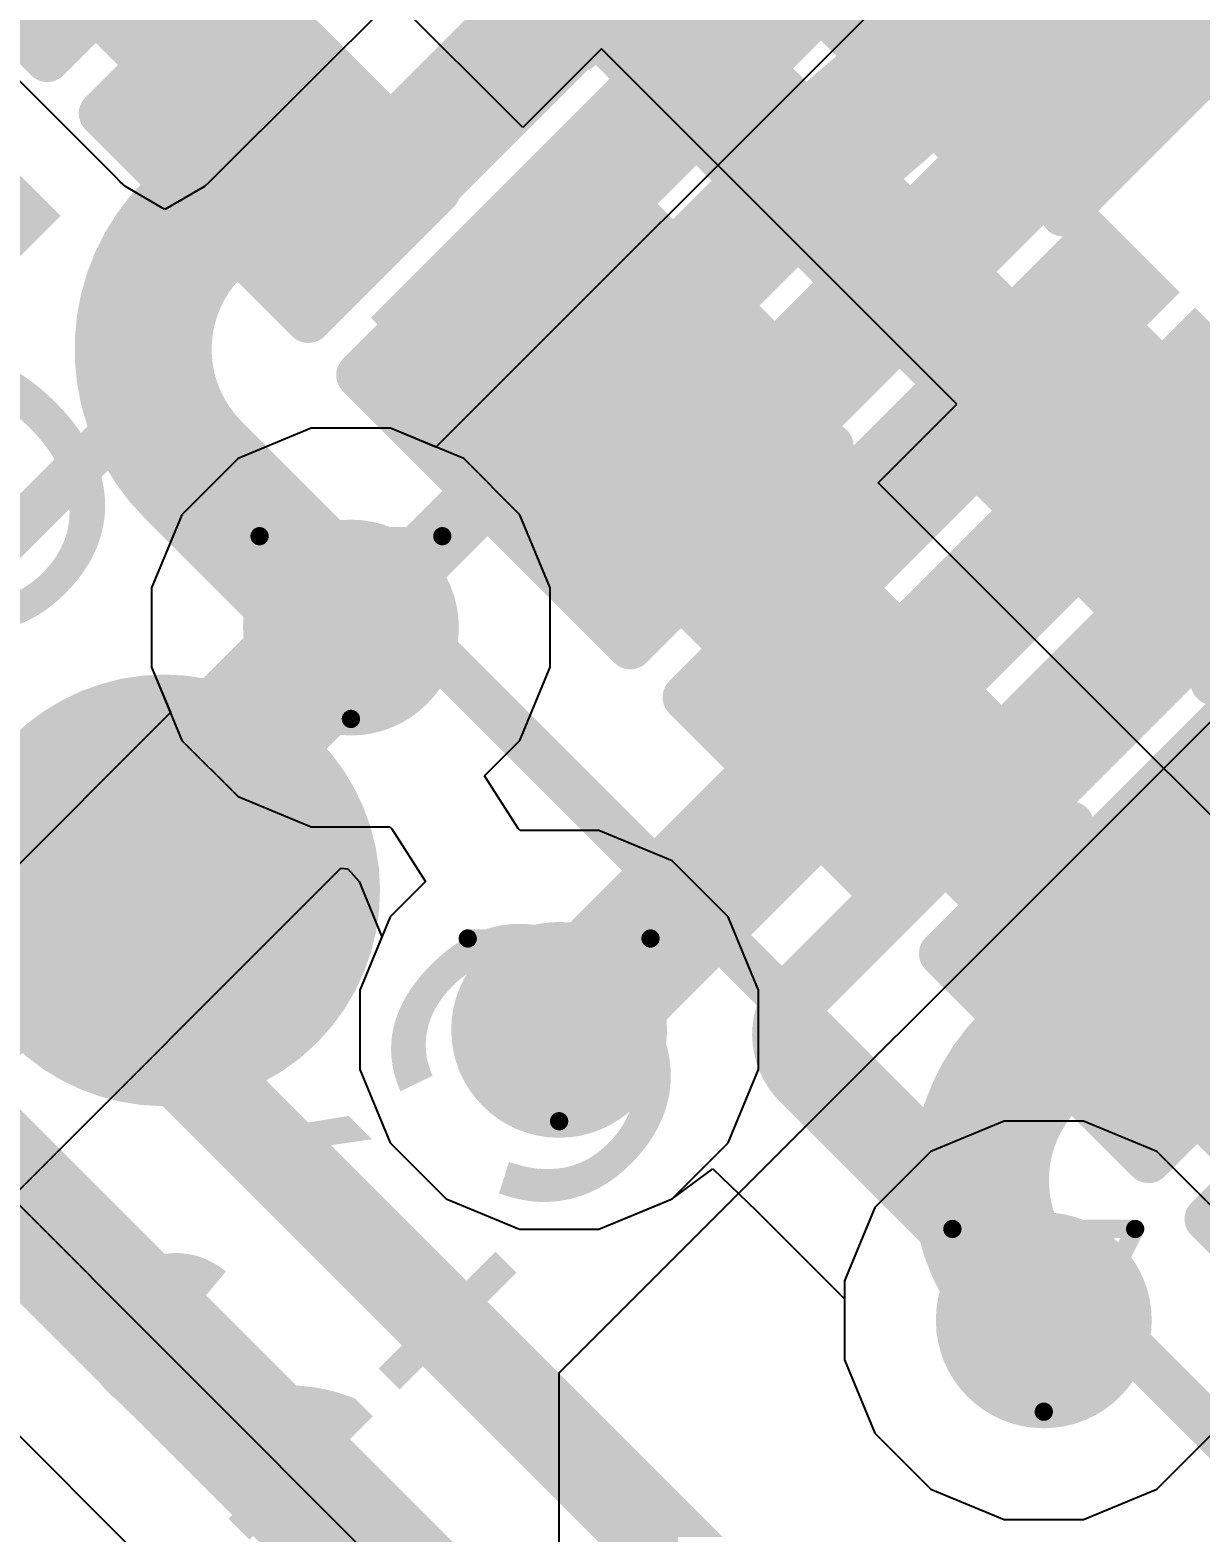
# Model space of a CAD drawing. Header units: inches. Extents: x 0 to 5359, y 0 to 5098.
# Drawn here: x 54.645 to 57.897, y 65.687 to 69.849 of the extents above; entities that cross this region are included whole.
import ezdxf

# ---------------------------------------------------------------- set-up
doc = ezdxf.new("R2010")
doc.units = ezdxf.units.IN
for name, color, linetype in [('Bottom Layer', 5, 'Continuous'), ('Bottom Overlay', 54, 'Continuous'), ('Bottom Paste', 16, 'Continuous'), ('Bottom Solder', 6, 'Continuous'), ('Drill Drawing', 1, 'Continuous'), ('Layer 1', 16, 'Continuous'), ('Layer 2', 76, 'Continuous'), ('Top Layer', 1, 'Continuous'), ('Top Overlay', 2, 'Continuous'), ('Top Paste', 8, 'Continuous'), ('Top Solder', 216, 'Continuous'), ('Via Holes', 16, 'Continuous')]:
    doc.layers.add(name, color=color, linetype=linetype)
doc.styles.add('Arial', font='', dxfattribs={"height": 0.2})
doc.styles.get('Arial').set_extended_font_data('Arial')

# ---------------------------------------------------------------- blocks, each defined once
blk = doc.blocks.new('LQFP_128_EP_14_14__40')
at = {"layer": 'Top Layer'}
for points in [[(-6.100140199999999, 6.849681499999999), (-6.3001398, 6.849681499999999), (-6.3001398, 8.3496785), (-6.100140199999999, 8.3496785)], [(-5.7000902, 6.849681499999999), (-5.9000898, 6.849681499999999), (-5.9000898, 8.3496785), (-5.7000902, 8.3496785)], [(-5.300042739999999, 6.849681499999999), (-5.50004234, 6.849681499999999), (-5.50004234, 8.3496785), (-5.300042739999999, 8.3496785)], [(-4.8999902, 6.849681499999999), (-5.099989799999999, 6.849681499999999), (-5.099989799999999, 8.3496785), (-4.8999902, 8.3496785)], [(-4.499940199999999, 6.849681499999999), (-4.6999398, 6.849681499999999), (-4.6999398, 8.3496785), (-4.499940199999999, 8.3496785)], [(-4.09989274, 6.849681499999999), (-4.29989234, 6.849681499999999), (-4.29989234, 8.3496785), (-4.09989274, 8.3496785)], [(-3.699840199999999, 6.849678959999999), (-3.8998398, 6.849678959999999), (-3.8998398, 8.349675959999999), (-3.699840199999999, 8.349675959999999)], [(-3.30004674, 6.849681499999999), (-3.50004634, 6.849681499999999), (-3.50004634, 8.3496785), (-3.30004674, 8.3496785)], [(-2.89974274, 6.849681499999999), (-3.09974234, 6.849681499999999), (-3.09974234, 8.3496785), (-2.89974274, 8.3496785)]]:
    blk.add_hatch(color=1, dxfattribs=at).paths.add_polyline_path(points)
at = {"layer": 'Top Paste'}
for points in [[(-6.100140199999999, 6.849681499999999), (-6.3001398, 6.849681499999999), (-6.3001398, 8.3496785), (-6.100140199999999, 8.3496785)], [(-5.7000902, 6.849681499999999), (-5.9000898, 6.849681499999999), (-5.9000898, 8.3496785), (-5.7000902, 8.3496785)], [(-5.300042739999999, 6.849681499999999), (-5.50004234, 6.849681499999999), (-5.50004234, 8.3496785), (-5.300042739999999, 8.3496785)], [(-4.8999902, 6.849681499999999), (-5.099989799999999, 6.849681499999999), (-5.099989799999999, 8.3496785), (-4.8999902, 8.3496785)], [(-4.499940199999999, 6.849681499999999), (-4.6999398, 6.849681499999999), (-4.6999398, 8.3496785), (-4.499940199999999, 8.3496785)], [(-4.09989274, 6.849681499999999), (-4.29989234, 6.849681499999999), (-4.29989234, 8.3496785), (-4.09989274, 8.3496785)], [(-3.699840199999999, 6.849678959999999), (-3.8998398, 6.849678959999999), (-3.8998398, 8.349675959999999), (-3.699840199999999, 8.349675959999999)], [(-3.30004674, 6.849681499999999), (-3.50004634, 6.849681499999999), (-3.50004634, 8.3496785), (-3.30004674, 8.3496785)], [(-2.89974274, 6.849681499999999), (-3.09974234, 6.849681499999999), (-3.09974234, 8.3496785), (-2.89974274, 8.3496785)]]:
    blk.add_hatch(color=8, dxfattribs=at).paths.add_polyline_path(points)
at = {"layer": 'Top Solder'}
for points in [[(-6.03014034, 6.77968164), (-6.37013966, 6.77968164), (-6.37013966, 8.419678359999999), (-6.03014034, 8.419678359999999)], [(-5.63009034, 6.77968164), (-5.970089659999999, 6.77968164), (-5.970089659999999, 8.419678359999999), (-5.63009034, 8.419678359999999)], [(-5.23004288, 6.77968164), (-5.5700422, 6.77968164), (-5.5700422, 8.419678359999999), (-5.23004288, 8.419678359999999)], [(-4.829990339999999, 6.77968164), (-5.16998966, 6.77968164), (-5.16998966, 8.419678359999999), (-4.829990339999999, 8.419678359999999)], [(-4.42994034, 6.77968164), (-4.76993966, 6.77968164), (-4.76993966, 8.419678359999999), (-4.42994034, 8.419678359999999)], [(-4.029892879999999, 6.77968164), (-4.3698922, 6.77968164), (-4.3698922, 8.419678359999999), (-4.029892879999999, 8.419678359999999)], [(-3.62984034, 6.7796791), (-3.96983966, 6.7796791), (-3.96983966, 8.419675819999998), (-3.62984034, 8.419675819999998)], [(-3.23004688, 6.77968164), (-3.5700462, 6.77968164), (-3.5700462, 8.419678359999999), (-3.23004688, 8.419678359999999)], [(-2.82974288, 6.77968164), (-3.1697422, 6.77968164), (-3.1697422, 8.419678359999999), (-2.82974288, 8.419678359999999)], [(-2.42994434, 6.77968164), (-2.76994366, 6.77968164), (-2.76994366, 8.419678359999999), (-2.42994434, 8.419678359999999)], [(-6.77968164, 6.37013966), (-6.77968164, 6.03014034), (-8.419678359999999, 6.03014034), (-8.419678359999999, 6.37013966)]]:
    blk.add_hatch(color=216, dxfattribs=at).paths.add_polyline_path(points)
at = {"layer": 'Top Overlay'}
for points in [[(-6.249924, -6.249924, 0.127, 0.127, 0), (-6.249924, 6.249924, 0.127, 0.127, 0)], [(-6.249924, 6.249924, 0.127, 0.127, 0), (6.249924, 6.249924, 0.127, 0.127, 0)], [(-5.55044864, 5.24764254, 0.5999987999999999, 0.5999987999999999, -0.9957756390759406), (-4.95046, 5.25018254, 0.5999987999999999, 0.5999987999999999, 0)], [(-4.95046, 5.24510254, 0.5999987999999999, 0.5999987999999999, -0.9957756390759406), (-5.55044864, 5.24764254, 0.5999987999999999, 0.5999987999999999, 0)]]:
    blk.add_lwpolyline(points, format="xyseb", dxfattribs=at)
for points in [[(-6.281674, 6.249924, 0.0635, 0.0635, 1), (-6.218173999999999, 6.249924, 0.0635, 0.0635, 1)], [(-6.281674, 6.249924, 0.0635, 0.0635, 1), (-6.218173999999999, 6.249924, 0.0635, 0.0635, 1)], [(-5.700448339999999, 5.24764254, 0.2999994, 0.2999994, 1), (-5.40044894, 5.24764254, 0.2999994, 0.2999994, 1)], [(-5.700448339999999, 5.24764254, 0.2999994, 0.2999994, 1), (-5.40044894, 5.24764254, 0.2999994, 0.2999994, 1)], [(-5.1004597, 5.25018254, 0.2999994, 0.2999994, 1), (-4.8004603, 5.25018254, 0.2999994, 0.2999994, 1)], [(-5.1004597, 5.24510254, 0.2999994, 0.2999994, 1), (-4.8004603, 5.24510254, 0.2999994, 0.2999994, 1)]]:
    blk.add_lwpolyline(points, format="xyseb", close=True, dxfattribs=at)
blk = doc.blocks.new('R___0402_B_143')
at = {"layer": 'Bottom Layer'}
for points in [[(-0.2413, 0.3175), (-0.2412999999999999, -0.3175), (-0.6985, -0.3175), (-0.6985, 0.3175)], [(0.6985, 0.3175), (0.6985, -0.3175), (0.2413, -0.3175), (0.2412999999999999, 0.3175)]]:
    blk.add_hatch(color=5, dxfattribs=at).paths.add_polyline_path(points)
at = {"layer": 'Bottom Paste'}
for points in [[(-0.2413, 0.3175), (-0.2412999999999999, -0.3175), (-0.6985, -0.3175), (-0.6985, 0.3175)], [(0.6985, 0.3175), (0.6985, -0.3175), (0.2413, -0.3175), (0.2412999999999999, 0.3175)]]:
    blk.add_hatch(color=16, dxfattribs=at).paths.add_polyline_path(points)
at = {"layer": 'Bottom Solder'}
for points in [[(-0.18629884, 0.37250116), (-0.1862988399999999, -0.37250116), (-0.75350116, -0.37250116), (-0.75350116, 0.37250116)], [(0.75350116, 0.37250116), (0.75350116, -0.37250116), (0.18629884, -0.37250116), (0.1862988399999999, 0.37250116)]]:
    blk.add_hatch(color=6, dxfattribs=at).paths.add_polyline_path(points)
at = {"layer": 'Bottom Overlay'}
for points in [[(-0.7874, -0.4064, 0.127, 0.127, 0), (-0.7874, 0.4064, 0.127, 0.127, 0)], [(0.7874, 0.4064, 0.127, 0.127, 0), (-0.7874, 0.4064, 0.127, 0.127, 0)], [(0.7874, -0.4064, 0.127, 0.127, 0), (0.7874, 0.4064, 0.127, 0.127, 0)], [(0.8128, 0.4318, 0.0032258, 0.0032258, 0), (-0.8128, 0.4318, 0.0032258, 0.0032258, 0)], [(0.7874, -0.4064, 0.127, 0.127, 0), (-0.7874, -0.4064, 0.127, 0.127, 0)]]:
    blk.add_lwpolyline(points, format="xyseb", dxfattribs=at)
for points in [[(-0.8191499999999999, 0.4064, 0.0635, 0.0635, 1), (-0.7556499999999999, 0.4064, 0.0635, 0.0635, 1)], [(-0.8191499999999999, 0.4064, 0.0635, 0.0635, 1), (-0.7556499999999999, 0.4064, 0.0635, 0.0635, 1)], [(0.7556499999999999, 0.4064, 0.0635, 0.0635, 1), (0.8191499999999999, 0.4064, 0.0635, 0.0635, 1)], [(0.7556499999999999, 0.4064, 0.0635, 0.0635, 1), (0.8191499999999999, 0.4064, 0.0635, 0.0635, 1)], [(-0.81360518, 0.4318, 0.0016129, 0.0016129, 1), (-0.8119948199999999, 0.4318, 0.0016129, 0.0016129, 1)], [(0.8119948199999999, 0.4318, 0.0016129, 0.0016129, 1), (0.81360518, 0.4318, 0.0016129, 0.0016129, 1)], [(-0.8191499999999999, -0.4064, 0.0635, 0.0635, 1), (-0.7556499999999999, -0.4064, 0.0635, 0.0635, 1)], [(-0.8191499999999999, -0.4064, 0.0635, 0.0635, 1), (-0.7556499999999999, -0.4064, 0.0635, 0.0635, 1)], [(0.7556499999999999, -0.4064, 0.0635, 0.0635, 1), (0.8191499999999999, -0.4064, 0.0635, 0.0635, 1)], [(0.7556499999999999, -0.4064, 0.0635, 0.0635, 1), (0.8191499999999999, -0.4064, 0.0635, 0.0635, 1)]]:
    blk.add_lwpolyline(points, format="xyseb", close=True, dxfattribs=at)
blk = doc.blocks.new('C___0402_B_329')
at = {"layer": 'Bottom Layer'}
for points in [[(-0.2413, 0.3175), (-0.2412999999999999, -0.3175), (-0.6985, -0.3175), (-0.6985, 0.3175)], [(0.6985, 0.3175), (0.6985, -0.3175), (0.2413, -0.3175), (0.2412999999999999, 0.3175)]]:
    blk.add_hatch(color=5, dxfattribs=at).paths.add_polyline_path(points)
at = {"layer": 'Bottom Paste'}
for points in [[(-0.2413, 0.3175), (-0.2412999999999999, -0.3175), (-0.6985, -0.3175), (-0.6985, 0.3175)], [(0.6985, 0.3175), (0.6985, -0.3175), (0.2413, -0.3175), (0.2412999999999999, 0.3175)]]:
    blk.add_hatch(color=16, dxfattribs=at).paths.add_polyline_path(points)
at = {"layer": 'Bottom Solder'}
for points in [[(-0.18130012, 0.37749988), (-0.18130012, -0.37749988), (-0.7584998799999999, -0.37749988), (-0.7584998799999999, 0.37749988)], [(0.7584998799999999, 0.37749988), (0.7584998799999999, -0.37749988), (0.18130012, -0.37749988), (0.18130012, 0.37749988)]]:
    blk.add_hatch(color=6, dxfattribs=at).paths.add_polyline_path(points)
at = {"layer": 'Bottom Overlay'}
for points in [[(-0.2794, 0.4064, 0.127, 0.127, 0), (-0.7874, 0.4064, 0.127, 0.127, 0)], [(-0.7874, -0.4064, 0.127, 0.127, 0), (-0.7874, 0.4064, 0.127, 0.127, 0)], [(0.7874, 0.4064, 0.127, 0.127, 0), (0.2794, 0.4064, 0.127, 0.127, 0)], [(0.7874, -0.4064, 0.127, 0.127, 0), (0.7874, 0.4064, 0.127, 0.127, 0)], [(-0.2794, -0.4064, 0.127, 0.127, 0), (-0.7874, -0.4064, 0.127, 0.127, 0)], [(0.7874, -0.4064, 0.127, 0.127, 0), (0.2794, -0.4064, 0.127, 0.127, 0)]]:
    blk.add_lwpolyline(points, format="xyseb", dxfattribs=at)
for points in [[(-0.8191499999999999, 0.4064, 0.0635, 0.0635, 1), (-0.7556499999999999, 0.4064, 0.0635, 0.0635, 1)], [(-0.8191499999999999, 0.4064, 0.0635, 0.0635, 1), (-0.7556499999999999, 0.4064, 0.0635, 0.0635, 1)], [(-0.31115, 0.4064, 0.0635, 0.0635, 1), (-0.24765, 0.4064, 0.0635, 0.0635, 1)], [(0.24765, 0.4064, 0.0635, 0.0635, 1), (0.31115, 0.4064, 0.0635, 0.0635, 1)], [(0.7556499999999999, 0.4064, 0.0635, 0.0635, 1), (0.8191499999999999, 0.4064, 0.0635, 0.0635, 1)], [(0.7556499999999999, 0.4064, 0.0635, 0.0635, 1), (0.8191499999999999, 0.4064, 0.0635, 0.0635, 1)], [(-0.8191499999999999, -0.4064, 0.0635, 0.0635, 1), (-0.7556499999999999, -0.4064, 0.0635, 0.0635, 1)], [(-0.8191499999999999, -0.4064, 0.0635, 0.0635, 1), (-0.7556499999999999, -0.4064, 0.0635, 0.0635, 1)], [(-0.31115, -0.4064, 0.0635, 0.0635, 1), (-0.24765, -0.4064, 0.0635, 0.0635, 1)], [(0.24765, -0.4064, 0.0635, 0.0635, 1), (0.31115, -0.4064, 0.0635, 0.0635, 1)], [(0.7556499999999999, -0.4064, 0.0635, 0.0635, 1), (0.8191499999999999, -0.4064, 0.0635, 0.0635, 1)], [(0.7556499999999999, -0.4064, 0.0635, 0.0635, 1), (0.8191499999999999, -0.4064, 0.0635, 0.0635, 1)]]:
    blk.add_lwpolyline(points, format="xyseb", close=True, dxfattribs=at)
blk = doc.blocks.new('C___0402_B_331')
at = {"layer": 'Bottom Layer'}
for points in [[(-0.2413, 0.31750254), (-0.2412999999999999, -0.31749746), (-0.6985, -0.31749746), (-0.6985, 0.31750254)], [(0.6985, 0.3175), (0.6985, -0.3175), (0.2413, -0.3175), (0.2412999999999999, 0.3175)]]:
    blk.add_hatch(color=5, dxfattribs=at).paths.add_polyline_path(points)
at = {"layer": 'Bottom Paste'}
for points in [[(-0.2413, 0.31750254), (-0.2412999999999999, -0.31749746), (-0.6985, -0.31749746), (-0.6985, 0.31750254)], [(0.6985, 0.3175), (0.6985, -0.3175), (0.2413, -0.3175), (0.2412999999999999, 0.3175)]]:
    blk.add_hatch(color=16, dxfattribs=at).paths.add_polyline_path(points)
at = {"layer": 'Bottom Solder'}
for points in [[(-0.18130012, 0.37750242), (-0.18130012, -0.37749734), (-0.7584998799999999, -0.37749734), (-0.7584998799999999, 0.37750242)], [(0.7584998799999999, 0.37749988), (0.7584998799999999, -0.37749988), (0.18130012, -0.37749988), (0.18130012, 0.37749988)]]:
    blk.add_hatch(color=6, dxfattribs=at).paths.add_polyline_path(points)
at = {"layer": 'Bottom Overlay'}
for points in [[(-0.2794, 0.40640254, 0.127, 0.127, 0), (-0.7874, 0.4064, 0.127, 0.127, 0)], [(-0.7874, -0.4064, 0.127, 0.127, 0), (-0.7874, 0.4064, 0.127, 0.127, 0)], [(0.78740254, 0.40640254, 0.127, 0.127, 0), (0.2794, 0.4064, 0.127, 0.127, 0)], [(0.7874, -0.4064, 0.127, 0.127, 0), (0.78740254, 0.40640254, 0.127, 0.127, 0)], [(-0.2794, -0.40639746, 0.127, 0.127, 0), (-0.7874, -0.4064, 0.127, 0.127, 0)], [(0.7874, -0.4064, 0.127, 0.127, 0), (0.2794, -0.4064, 0.127, 0.127, 0)]]:
    blk.add_lwpolyline(points, format="xyseb", dxfattribs=at)
for points in [[(-0.8191499999999999, 0.4064, 0.0635, 0.0635, 1), (-0.7556499999999999, 0.4064, 0.0635, 0.0635, 1)], [(-0.8191499999999999, 0.4064, 0.0635, 0.0635, 1), (-0.7556499999999999, 0.4064, 0.0635, 0.0635, 1)], [(-0.31115, 0.40640254, 0.0635, 0.0635, 1), (-0.24765, 0.40640254, 0.0635, 0.0635, 1)], [(0.24765, 0.4064, 0.0635, 0.0635, 1), (0.31115, 0.4064, 0.0635, 0.0635, 1)], [(0.75565254, 0.40640254, 0.0635, 0.0635, 1), (0.8191525399999998, 0.40640254, 0.0635, 0.0635, 1)], [(0.75565254, 0.40640254, 0.0635, 0.0635, 1), (0.8191525399999998, 0.40640254, 0.0635, 0.0635, 1)], [(-0.8191499999999999, -0.4064, 0.0635, 0.0635, 1), (-0.7556499999999999, -0.4064, 0.0635, 0.0635, 1)], [(-0.8191499999999999, -0.4064, 0.0635, 0.0635, 1), (-0.7556499999999999, -0.4064, 0.0635, 0.0635, 1)], [(-0.31115, -0.40639746, 0.0635, 0.0635, 1), (-0.24765, -0.40639746, 0.0635, 0.0635, 1)], [(0.24765, -0.4064, 0.0635, 0.0635, 1), (0.31115, -0.4064, 0.0635, 0.0635, 1)], [(0.7556499999999999, -0.4064, 0.0635, 0.0635, 1), (0.8191499999999999, -0.4064, 0.0635, 0.0635, 1)], [(0.7556499999999999, -0.4064, 0.0635, 0.0635, 1), (0.8191499999999999, -0.4064, 0.0635, 0.0635, 1)]]:
    blk.add_lwpolyline(points, format="xyseb", close=True, dxfattribs=at)
blk = doc.blocks.new('C___0402_B_334')
at = {"layer": 'Bottom Layer'}
for points in [[(-0.2413, 0.3175), (-0.2412999999999999, -0.3175), (-0.6985, -0.3175), (-0.6985, 0.3175)], [(0.6985, 0.3175), (0.6985, -0.3175), (0.2413, -0.3175), (0.2412999999999999, 0.3175)]]:
    blk.add_hatch(color=5, dxfattribs=at).paths.add_polyline_path(points)
at = {"layer": 'Bottom Paste'}
for points in [[(-0.2413, 0.3175), (-0.2412999999999999, -0.3175), (-0.6985, -0.3175), (-0.6985, 0.3175)], [(0.6985, 0.3175), (0.6985, -0.3175), (0.2413, -0.3175), (0.2412999999999999, 0.3175)]]:
    blk.add_hatch(color=16, dxfattribs=at).paths.add_polyline_path(points)
at = {"layer": 'Bottom Solder'}
for points in [[(-0.18130012, 0.37749988), (-0.18130012, -0.37749988), (-0.7584998799999999, -0.37749988), (-0.7584998799999999, 0.37749988)], [(0.7584998799999999, 0.37749988), (0.7584998799999999, -0.37749988), (0.18130012, -0.37749988), (0.18130012, 0.37749988)]]:
    blk.add_hatch(color=6, dxfattribs=at).paths.add_polyline_path(points)
at = {"layer": 'Bottom Overlay'}
for points in [[(-0.2794, 0.4064, 0.127, 0.127, 0), (-0.7874, 0.4064, 0.127, 0.127, 0)], [(-0.7874, -0.4064, 0.127, 0.127, 0), (-0.7874, 0.4064, 0.127, 0.127, 0)], [(0.7874, 0.4064, 0.127, 0.127, 0), (0.2794, 0.4064, 0.127, 0.127, 0)], [(0.7874, -0.4064, 0.127, 0.127, 0), (0.7874, 0.4064, 0.127, 0.127, 0)], [(-0.2794, -0.4064, 0.127, 0.127, 0), (-0.7874, -0.4064, 0.127, 0.127, 0)], [(0.7874, -0.4064, 0.127, 0.127, 0), (0.2794, -0.4064, 0.127, 0.127, 0)]]:
    blk.add_lwpolyline(points, format="xyseb", dxfattribs=at)
for points in [[(-0.8191499999999999, 0.4064, 0.0635, 0.0635, 1), (-0.7556499999999999, 0.4064, 0.0635, 0.0635, 1)], [(-0.8191499999999999, 0.4064, 0.0635, 0.0635, 1), (-0.7556499999999999, 0.4064, 0.0635, 0.0635, 1)], [(-0.31115, 0.4064, 0.0635, 0.0635, 1), (-0.24765, 0.4064, 0.0635, 0.0635, 1)], [(0.24765, 0.4064, 0.0635, 0.0635, 1), (0.31115, 0.4064, 0.0635, 0.0635, 1)], [(0.7556499999999999, 0.4064, 0.0635, 0.0635, 1), (0.8191499999999999, 0.4064, 0.0635, 0.0635, 1)], [(0.7556499999999999, 0.4064, 0.0635, 0.0635, 1), (0.8191499999999999, 0.4064, 0.0635, 0.0635, 1)], [(-0.8191499999999999, -0.4064, 0.0635, 0.0635, 1), (-0.7556499999999999, -0.4064, 0.0635, 0.0635, 1)], [(-0.8191499999999999, -0.4064, 0.0635, 0.0635, 1), (-0.7556499999999999, -0.4064, 0.0635, 0.0635, 1)], [(-0.31115, -0.4064, 0.0635, 0.0635, 1), (-0.24765, -0.4064, 0.0635, 0.0635, 1)], [(0.24765, -0.4064, 0.0635, 0.0635, 1), (0.31115, -0.4064, 0.0635, 0.0635, 1)], [(0.7556499999999999, -0.4064, 0.0635, 0.0635, 1), (0.8191499999999999, -0.4064, 0.0635, 0.0635, 1)], [(0.7556499999999999, -0.4064, 0.0635, 0.0635, 1), (0.8191499999999999, -0.4064, 0.0635, 0.0635, 1)]]:
    blk.add_lwpolyline(points, format="xyseb", close=True, dxfattribs=at)
blk = doc.blocks.new('C___0402_B_352')
at = {"layer": 'Bottom Layer'}
for points in [[(-0.2413, 0.3175), (-0.2412999999999999, -0.3175), (-0.6985, -0.3175), (-0.6985, 0.3175)], [(0.6985, 0.3175), (0.6985, -0.3175), (0.2413, -0.3175), (0.2412999999999999, 0.3175)]]:
    blk.add_hatch(color=5, dxfattribs=at).paths.add_polyline_path(points)
at = {"layer": 'Bottom Paste'}
for points in [[(-0.2413, 0.3175), (-0.2412999999999999, -0.3175), (-0.6985, -0.3175), (-0.6985, 0.3175)], [(0.6985, 0.3175), (0.6985, -0.3175), (0.2413, -0.3175), (0.2412999999999999, 0.3175)]]:
    blk.add_hatch(color=16, dxfattribs=at).paths.add_polyline_path(points)
at = {"layer": 'Bottom Solder'}
for points in [[(-0.18130012, 0.37749988), (-0.18130012, -0.37749988), (-0.7584998799999999, -0.37749988), (-0.7584998799999999, 0.37749988)], [(0.7584998799999999, 0.37749988), (0.7584998799999999, -0.37749988), (0.18130012, -0.37749988), (0.18130012, 0.37749988)]]:
    blk.add_hatch(color=6, dxfattribs=at).paths.add_polyline_path(points)
at = {"layer": 'Bottom Overlay'}
for points in [[(-0.2794, 0.40640254, 0.127, 0.127, 0), (-0.7874, 0.4064, 0.127, 0.127, 0)], [(-0.7874, -0.4064, 0.127, 0.127, 0), (-0.7874, 0.4064, 0.127, 0.127, 0)], [(0.7874, 0.4064, 0.127, 0.127, 0), (0.2794, 0.4064, 0.127, 0.127, 0)], [(0.7874, -0.4064, 0.127, 0.127, 0), (0.7874, 0.4064, 0.127, 0.127, 0)], [(-0.2794, -0.40640254, 0.127, 0.127, 0), (-0.7874, -0.4064, 0.127, 0.127, 0)], [(0.7874, -0.4064, 0.127, 0.127, 0), (0.2794, -0.4064, 0.127, 0.127, 0)]]:
    blk.add_lwpolyline(points, format="xyseb", dxfattribs=at)
for points in [[(-0.8191499999999999, 0.4064, 0.0635, 0.0635, 1), (-0.7556499999999999, 0.4064, 0.0635, 0.0635, 1)], [(-0.8191499999999999, 0.4064, 0.0635, 0.0635, 1), (-0.7556499999999999, 0.4064, 0.0635, 0.0635, 1)], [(-0.31115, 0.40640254, 0.0635, 0.0635, 1), (-0.24765, 0.40640254, 0.0635, 0.0635, 1)], [(0.24765, 0.4064, 0.0635, 0.0635, 1), (0.31115, 0.4064, 0.0635, 0.0635, 1)], [(0.7556499999999999, 0.4064, 0.0635, 0.0635, 1), (0.8191499999999999, 0.4064, 0.0635, 0.0635, 1)], [(0.7556499999999999, 0.4064, 0.0635, 0.0635, 1), (0.8191499999999999, 0.4064, 0.0635, 0.0635, 1)], [(-0.8191499999999999, -0.4064, 0.0635, 0.0635, 1), (-0.7556499999999999, -0.4064, 0.0635, 0.0635, 1)], [(-0.8191499999999999, -0.4064, 0.0635, 0.0635, 1), (-0.7556499999999999, -0.4064, 0.0635, 0.0635, 1)], [(-0.31115, -0.40640254, 0.0635, 0.0635, 1), (-0.24765, -0.40640254, 0.0635, 0.0635, 1)], [(0.24765, -0.4064, 0.0635, 0.0635, 1), (0.31115, -0.4064, 0.0635, 0.0635, 1)], [(0.7556499999999999, -0.4064, 0.0635, 0.0635, 1), (0.8191499999999999, -0.4064, 0.0635, 0.0635, 1)], [(0.7556499999999999, -0.4064, 0.0635, 0.0635, 1), (0.8191499999999999, -0.4064, 0.0635, 0.0635, 1)]]:
    blk.add_lwpolyline(points, format="xyseb", close=True, dxfattribs=at)
blk = doc.blocks.new('C___0603_B_353')
at = {"layer": 'Bottom Layer'}
for points in [[(-1.143, -0.4445), (-1.143, 0.4445), (-0.3809999999999999, 0.4445), (-0.3809999999999999, -0.4445)], [(0.3809999999999999, -0.4445), (0.3809999999999999, 0.4445), (1.143, 0.4445), (1.143, -0.4445)]]:
    blk.add_hatch(color=5, dxfattribs=at).paths.add_polyline_path(points)
at = {"layer": 'Bottom Paste'}
for points in [[(-1.143, -0.4445), (-1.143, 0.4445), (-0.3809999999999999, 0.4445), (-0.3809999999999999, -0.4445)], [(0.3809999999999999, -0.4445), (0.3809999999999999, 0.4445), (1.143, 0.4445), (1.143, -0.4445)]]:
    blk.add_hatch(color=16, dxfattribs=at).paths.add_polyline_path(points)
at = {"layer": 'Bottom Solder'}
for points in [[(-1.20299988, -0.50449988), (-1.20299988, 0.50449988), (-0.3210001199999999, 0.50449988), (-0.3210001199999999, -0.50449988)], [(0.3210001199999999, -0.50449988), (0.3210001199999999, 0.50449988), (1.20299988, 0.50449988), (1.20299988, -0.50449988)]]:
    blk.add_hatch(color=6, dxfattribs=at).paths.add_polyline_path(points)
at = {"layer": 'Bottom Overlay'}
for points in [[(-0.4571999999999999, 0.5334, 0.127, 0.127, 0), (-1.2446, 0.5334, 0.127, 0.127, 0)], [(-1.2446, -0.5334, 0.127, 0.127, 0), (-1.2446, 0.5334, 0.127, 0.127, 0)], [(1.2446, 0.5334, 0.127, 0.127, 0), (0.4571999999999999, 0.5334, 0.127, 0.127, 0)], [(1.2446, -0.5334, 0.127, 0.127, 0), (1.2446, 0.5334, 0.127, 0.127, 0)], [(-0.4571999999999999, -0.5334, 0.127, 0.127, 0), (-1.2446, -0.5334, 0.127, 0.127, 0)], [(1.2446, -0.5334, 0.127, 0.127, 0), (0.4571999999999999, -0.5334, 0.127, 0.127, 0)]]:
    blk.add_lwpolyline(points, format="xyseb", dxfattribs=at)
for points in [[(-1.27635, 0.5334, 0.0635, 0.0635, 1), (-1.21285, 0.5334, 0.0635, 0.0635, 1)], [(-1.27635, 0.5334, 0.0635, 0.0635, 1), (-1.21285, 0.5334, 0.0635, 0.0635, 1)], [(-0.4889499999999999, 0.5334, 0.0635, 0.0635, 1), (-0.42545, 0.5334, 0.0635, 0.0635, 1)], [(0.42545, 0.5334, 0.0635, 0.0635, 1), (0.4889499999999999, 0.5334, 0.0635, 0.0635, 1)], [(1.21285, 0.5334, 0.0635, 0.0635, 1), (1.27635, 0.5334, 0.0635, 0.0635, 1)], [(1.21285, 0.5334, 0.0635, 0.0635, 1), (1.27635, 0.5334, 0.0635, 0.0635, 1)], [(-1.27635, -0.5334, 0.0635, 0.0635, 1), (-1.21285, -0.5334, 0.0635, 0.0635, 1)], [(-1.27635, -0.5334, 0.0635, 0.0635, 1), (-1.21285, -0.5334, 0.0635, 0.0635, 1)], [(-0.4889499999999999, -0.5334, 0.0635, 0.0635, 1), (-0.42545, -0.5334, 0.0635, 0.0635, 1)], [(0.42545, -0.5334, 0.0635, 0.0635, 1), (0.4889499999999999, -0.5334, 0.0635, 0.0635, 1)], [(1.21285, -0.5334, 0.0635, 0.0635, 1), (1.27635, -0.5334, 0.0635, 0.0635, 1)], [(1.21285, -0.5334, 0.0635, 0.0635, 1), (1.27635, -0.5334, 0.0635, 0.0635, 1)]]:
    blk.add_lwpolyline(points, format="xyseb", close=True, dxfattribs=at)

msp = doc.modelspace()

# ---------------------------------------------------------------- hatches: boundary and pattern name
at = {"layer": 'Bottom Layer'}
h = msp.add_hatch(color=5, dxfattribs=at)
edge = h.paths.add_edge_path()
edge.add_arc((55.5371127, 68.18760809999999), 0.2999994, 0, 360)
h = msp.add_hatch(color=5, dxfattribs=at)
edge = h.paths.add_edge_path()
edge.add_arc((56.11582376, 67.06922832), 0.2999994, 0, 360)
h = msp.add_hatch(color=5, dxfattribs=at)
edge = h.paths.add_edge_path()
edge.add_arc((57.4629788, 66.26173946), 0.2999994, 0, 360)
at = {"layer": 'Layer 1'}
h = msp.add_hatch(color=16, dxfattribs=at)
edge = h.paths.add_edge_path()
edge.add_arc((55.5371127, 68.18760809999999), 0.2999994, 0, 360)
h = msp.add_hatch(color=16, dxfattribs=at)
edge = h.paths.add_edge_path()
edge.add_arc((56.11582376, 67.06922832), 0.2999994, 0, 360)
h = msp.add_hatch(color=16, dxfattribs=at)
edge = h.paths.add_edge_path()
edge.add_arc((57.4629788, 66.26173946), 0.2999994, 0, 360)
at = {"layer": 'Layer 2'}
h = msp.add_hatch(color=76, dxfattribs=at)
edge = h.paths.add_edge_path()
edge.add_arc((55.5371127, 68.18760809999999), 0.2999994, 0, 360)
h = msp.add_hatch(color=76, dxfattribs=at)
edge = h.paths.add_edge_path()
edge.add_arc((56.11582376, 67.06922832), 0.2999994, 0, 360)
h = msp.add_hatch(color=76, dxfattribs=at)
edge = h.paths.add_edge_path()
edge.add_arc((57.4629788, 66.26173946), 0.2999994, 0, 360)
at = {"layer": 'Top Layer'}
h = msp.add_hatch(color=1, dxfattribs=at)
edge = h.paths.add_edge_path()
edge.add_arc((55.5371127, 68.18760809999999), 0.2999994, 0, 360)
h = msp.add_hatch(color=1, dxfattribs=at)
edge = h.paths.add_edge_path()
edge.add_arc((56.11582376, 67.06922832), 0.2999994, 0, 360)
h = msp.add_hatch(color=1, dxfattribs=at)
edge = h.paths.add_edge_path()
edge.add_arc((57.4629788, 66.26173946), 0.2999994, 0, 360)
at = {"layer": 'Via Holes'}
h = msp.add_hatch(color=7, dxfattribs=at)
edge = h.paths.add_edge_path()
edge.add_arc((55.5371127, 68.18760809999999), 0.1499997, 0, 360)
h = msp.add_hatch(color=7, dxfattribs=at)
edge = h.paths.add_edge_path()
edge.add_arc((56.11582376, 67.06922832), 0.1499997, 0, 360)
h = msp.add_hatch(color=7, dxfattribs=at)
edge = h.paths.add_edge_path()
edge.add_arc((57.4629788, 66.26173946), 0.1499997, 0, 360)

# ---------------------------------------------------------------- linework, layer by layer
at = {"layer": 'Bottom Layer'}
for p, q in [((56.01468603999999, 69.57778311999999), (55.29304156, 70.29942252)), ((56.23318191999999, 69.79628154), (56.01468603999999, 69.57778311999999)), ((57.22101078, 68.80845267999999), (56.23318191999999, 69.79628154)), ((57.00251236, 68.5899568), (57.22101078, 68.80845267999999)), ((57.62863252, 67.96383664), (57.00251236, 68.5899568)), ((52.5826609, 67.97295016), (61.8728887, 58.68272743999999)), ((58.36673112, 67.22573804), (57.62863252, 67.96383664))]:
    msp.add_line(p, q, dxfattribs=at)
for points in [[(53.90510428, 71.0048618, 0.3809999999999999, 0.3809999999999999, 0), (55.35590148, 69.55406459999999, 0.3809999999999999, 0.3809999999999999, 0)], [(51.40614305999999, 70.64469234, 0.254, 0.254, 0), (58.37538236, 63.67545303999999, 0.254, 0.254, 0)], [(56.11024845999999, 70.12879801999999, 0.3809999999999999, 0.3809999999999999, 0), (56.79427808, 69.44477094, 0.3809999999999999, 0.3809999999999999, 0)], [(56.79427808, 69.44477094, 0.3809999999999999, 0.3809999999999999, 0), (57.3557146, 69.93098536, 0.3809999999999999, 0.3809999999999999, 0)], [(55.09824133999999, 69.29639684, 0.3809999999999999, 0.3809999999999999, 0), (55.35590656, 69.55406205999999, 0.3809999999999999, 0.3809999999999999, 0)], [(56.79427808, 69.44477094, 0.3809999999999999, 0.3809999999999999, 0), (57.64333404, 68.59571752, 0.3809999999999999, 0.3809999999999999, 0)], [(55.09823626, 68.62648453999999, 0.3809999999999999, 0.3809999999999999, -0.4142168939438676), (55.09824133999999, 69.29639684, 0.3809999999999999, 0.3809999999999999, 0)], [(55.09823372, 68.626482, 0.3809999999999999, 0.3809999999999999, 0), (55.5371127, 68.18760809999999, 0.3809999999999999, 0.3809999999999999, 0)], [(56.27808404, 68.63188712, 0.3809999999999999, 0.3809999999999999, 0), (56.97879383999999, 67.93117732, 0.3809999999999999, 0.3809999999999999, 0)], [(57.64333404, 68.59571752, 0.3809999999999999, 0.3809999999999999, 0), (58.26623093999999, 67.97282062, 0.3809999999999999, 0.3809999999999999, 0)], [(52.77891146, 68.41763304, 0.3809999999999999, 0.3809999999999999, 0), (62.4268881, 58.76965894, 0.3809999999999999, 0.3809999999999999, 0)], [(56.11684484, 67.06922832, 0.3809999999999999, 0.3809999999999999, 0), (56.99149384, 67.94387732, 0.3809999999999999, 0.3809999999999999, 0)], [(57.42545792, 66.98621096, 0.3809999999999999, 0.3809999999999999, 0), (57.68312314, 67.24387617999999, 0.3809999999999999, 0.3809999999999999, 0)], [(57.68311805999999, 67.24387872, 0.1778, 0.1778, 0), (57.69149498, 67.24387872, 0.1778, 0.1778, 0)], [(57.42545284, 66.31629866, 0.3809999999999999, 0.3809999999999999, -0.4142168939438676), (57.42545792, 66.98621096, 0.3809999999999999, 0.3809999999999999, 0)]]:
    msp.add_lwpolyline(points, format="xyseb", dxfattribs=at)
for points in [[(57.26046459999999, 69.93098536, 0.1905, 0.1905, 1), (57.4509646, 69.93098536, 0.1905, 0.1905, 1)], [(55.26065147999999, 69.55406459999999, 0.1905, 0.1905, 1), (55.45115148, 69.55406459999999, 0.1905, 0.1905, 1)], [(55.26065655999999, 69.55406205999999, 0.1905, 0.1905, 1), (55.45115655999999, 69.55406205999999, 0.1905, 0.1905, 1)], [(56.69902808, 69.44477094, 0.1905, 0.1905, 1), (56.88952808000001, 69.44477094, 0.1905, 0.1905, 1)], [(56.69902808, 69.44477094, 0.1905, 0.1905, 1), (56.88952808000001, 69.44477094, 0.1905, 0.1905, 1)], [(56.69902808, 69.44477094, 0.1905, 0.1905, 1), (56.88952808000001, 69.44477094, 0.1905, 0.1905, 1)], [(55.00299134, 69.29639684, 0.1905, 0.1905, 1), (55.19349133999999, 69.29639684, 0.1905, 0.1905, 1)], [(55.00299134, 69.29639684, 0.1905, 0.1905, 1), (55.19349133999999, 69.29639684, 0.1905, 0.1905, 1)], [(55.00298372, 68.626482, 0.1905, 0.1905, 1), (55.19348372, 68.626482, 0.1905, 0.1905, 1)], [(55.00298626, 68.62648453999999, 0.1905, 0.1905, 1), (55.19348625999999, 68.62648453999999, 0.1905, 0.1905, 1)], [(56.18283404, 68.63188712, 0.1905, 0.1905, 1), (56.37333404, 68.63188712, 0.1905, 0.1905, 1)], [(57.54808403999999, 68.59571752, 0.1905, 0.1905, 1), (57.73858404, 68.59571752, 0.1905, 0.1905, 1)], [(57.54808403999999, 68.59571752, 0.1905, 0.1905, 1), (57.73858404, 68.59571752, 0.1905, 0.1905, 1)], [(55.44186269999999, 68.18760809999999, 0.1905, 0.1905, 1), (55.63236269999999, 68.18760809999999, 0.1905, 0.1905, 1)], [(56.89624384, 67.94387732, 0.1905, 0.1905, 1), (57.08674384, 67.94387732, 0.1905, 0.1905, 1)], [(56.88354383999999, 67.93117732, 0.1905, 0.1905, 1), (57.07404384, 67.93117732, 0.1905, 0.1905, 1)], [(57.58787313999999, 67.24387617999999, 0.1905, 0.1905, 1), (57.77837314, 67.24387617999999, 0.1905, 0.1905, 1)], [(57.63866805999999, 67.24387872, 0.08889999999999999, 0.08889999999999999, 1), (57.72756805999999, 67.24387872, 0.08889999999999999, 0.08889999999999999, 1)], [(57.64704498, 67.24387872, 0.08889999999999999, 0.08889999999999999, 1), (57.73594498, 67.24387872, 0.08889999999999999, 0.08889999999999999, 1)], [(56.02159483999999, 67.06922832, 0.1905, 0.1905, 1), (56.21209484, 67.06922832, 0.1905, 0.1905, 1)], [(57.33020791999999, 66.98621096, 0.1905, 0.1905, 1), (57.52070791999999, 66.98621096, 0.1905, 0.1905, 1)], [(57.33020791999999, 66.98621096, 0.1905, 0.1905, 1), (57.52070791999999, 66.98621096, 0.1905, 0.1905, 1)], [(57.33020283999999, 66.31629866, 0.1905, 0.1905, 1), (57.52070284, 66.31629866, 0.1905, 0.1905, 1)]]:
    msp.add_lwpolyline(points, format="xyseb", close=True, dxfattribs=at)
at = {"layer": 'Drill Drawing'}
for points in [[(55.2831127, 68.4416081, 0.0508, 0.0508, 0), (55.7911127, 68.4416081, 0.0508, 0.0508, 0)], [(55.2831127, 68.4416081, 0.0508, 0.0508, 0), (55.5371127, 67.9336081, 0.0508, 0.0508, 0)], [(55.5371127, 67.9336081, 0.0508, 0.0508, 0), (55.7911127, 68.4416081, 0.0508, 0.0508, 0)], [(55.86182375999999, 67.32322831999998, 0.0508, 0.0508, 0), (56.36982376, 67.32322831999998, 0.0508, 0.0508, 0)], [(55.86182375999999, 67.32322831999998, 0.0508, 0.0508, 0), (56.11582376, 66.81522832, 0.0508, 0.0508, 0)], [(56.11582376, 66.81522832, 0.0508, 0.0508, 0), (56.36982376, 67.32322831999998, 0.0508, 0.0508, 0)], [(57.2089788, 66.51573945999999, 0.0508, 0.0508, 0), (57.71697879999999, 66.51573945999999, 0.0508, 0.0508, 0)], [(57.2089788, 66.51573945999999, 0.0508, 0.0508, 0), (57.4629788, 66.00773946, 0.0508, 0.0508, 0)], [(57.4629788, 66.00773946, 0.0508, 0.0508, 0), (57.71697879999999, 66.51573945999999, 0.0508, 0.0508, 0)]]:
    msp.add_lwpolyline(points, format="xyseb", dxfattribs=at)
for points in [[(55.27041269999999, 68.4416081, 0.0254, 0.0254, 1), (55.2958127, 68.4416081, 0.0254, 0.0254, 1)], [(55.27041269999999, 68.4416081, 0.0254, 0.0254, 1), (55.2958127, 68.4416081, 0.0254, 0.0254, 1)], [(55.77841269999999, 68.4416081, 0.0254, 0.0254, 1), (55.8038127, 68.4416081, 0.0254, 0.0254, 1)], [(55.77841269999999, 68.4416081, 0.0254, 0.0254, 1), (55.8038127, 68.4416081, 0.0254, 0.0254, 1)], [(55.5244127, 67.9336081, 0.0254, 0.0254, 1), (55.5498127, 67.9336081, 0.0254, 0.0254, 1)], [(55.5244127, 67.9336081, 0.0254, 0.0254, 1), (55.5498127, 67.9336081, 0.0254, 0.0254, 1)], [(55.84912376, 67.32322831999998, 0.0254, 0.0254, 1), (55.87452376, 67.32322831999998, 0.0254, 0.0254, 1)], [(55.84912376, 67.32322831999998, 0.0254, 0.0254, 1), (55.87452376, 67.32322831999998, 0.0254, 0.0254, 1)], [(56.35712376, 67.32322831999998, 0.0254, 0.0254, 1), (56.38252376, 67.32322831999998, 0.0254, 0.0254, 1)], [(56.35712376, 67.32322831999998, 0.0254, 0.0254, 1), (56.38252376, 67.32322831999998, 0.0254, 0.0254, 1)], [(56.10312376, 66.81522832, 0.0254, 0.0254, 1), (56.12852376, 66.81522832, 0.0254, 0.0254, 1)], [(56.10312376, 66.81522832, 0.0254, 0.0254, 1), (56.12852376, 66.81522832, 0.0254, 0.0254, 1)], [(57.1962788, 66.51573945999999, 0.0254, 0.0254, 1), (57.2216788, 66.51573945999999, 0.0254, 0.0254, 1)], [(57.1962788, 66.51573945999999, 0.0254, 0.0254, 1), (57.2216788, 66.51573945999999, 0.0254, 0.0254, 1)], [(57.70427879999999, 66.51573945999999, 0.0254, 0.0254, 1), (57.7296788, 66.51573945999999, 0.0254, 0.0254, 1)], [(57.70427879999999, 66.51573945999999, 0.0254, 0.0254, 1), (57.7296788, 66.51573945999999, 0.0254, 0.0254, 1)], [(57.4502788, 66.00773946, 0.0254, 0.0254, 1), (57.4756788, 66.00773946, 0.0254, 0.0254, 1)], [(57.4502788, 66.00773946, 0.0254, 0.0254, 1), (57.4756788, 66.00773946, 0.0254, 0.0254, 1)]]:
    msp.add_lwpolyline(points, format="xyseb", close=True, dxfattribs=at)
at = {"layer": 'Layer 1'}
for p, q in [((55.4269148, 68.7416075), (55.22329824, 68.65726679999999)), ((55.6473106, 68.7416075), (55.4269148, 68.7416075)), ((55.85092715999999, 68.65726679999999), (55.6473106, 68.7416075)), ((55.22329824, 68.65726679999999), (55.06745400000001, 68.50142256)), ((56.0067714, 68.50142256), (55.85092715999999, 68.65726679999999)), ((55.06745400000001, 68.50142256), (54.9831133, 68.297806)), ((56.0911121, 68.297806), (56.0067714, 68.50142256)), ((54.9831133, 68.297806), (54.9831133, 68.0774102)), ((56.0911121, 68.0774102), (56.0911121, 68.297806)), ((54.9831133, 68.0774102), (55.06745400000001, 67.87379363999999)), ((56.0067714, 67.87379363999999), (56.0911121, 68.0774102)), ((55.06745400000001, 67.87379363999999), (55.22329824, 67.7179494)), ((55.9083718, 67.77539404), (56.0067714, 67.87379363999999)), ((56.00180061999999, 67.62921704), (55.9083718, 67.77539404)), ((55.22329824, 67.7179494), (55.4269148, 67.6336087)), ((55.4269148, 67.6336087), (55.64528368, 67.6336087)), ((55.64528368, 67.6336087), (55.65113583999999, 67.62761938)), ((55.65113583999999, 67.62761938), (55.74456465999999, 67.48144238)), ((56.00765278, 67.62322772), (56.00180061999999, 67.62921704)), ((56.22602165999999, 67.62322772), (56.00765278, 67.62322772)), ((56.42963822, 67.53888701999999), (56.22602165999999, 67.62322772)), ((56.58548245999999, 67.38304278), (56.42963822, 67.53888701999999)), ((55.74456465999999, 67.48144238), (55.64616506, 67.38304278)), ((55.64616506, 67.38304278), (55.56182436, 67.17942622)), ((56.66982316, 67.17942622), (56.58548245999999, 67.38304278)), ((55.56182436, 67.17942622), (55.56182436, 66.95903042)), ((56.66982316, 66.95903042), (56.66982316, 67.17942622)), ((55.56182436, 66.95903042), (55.64616506, 66.75541385999999)), ((56.58548245999999, 66.75541385999999), (56.66982316, 66.95903042)), ((57.35278089999999, 66.81573886), (57.14916434, 66.73139816)), ((57.5731767, 66.81573886), (57.35278089999999, 66.81573886)), ((57.77679325999999, 66.73139816), (57.5731767, 66.81573886)), ((55.64616506, 66.75541385999999), (55.80200929999999, 66.59956962)), ((56.42963822, 66.59956962), (56.58548245999999, 66.75541385999999)), ((57.14916434, 66.73139816), (56.99332010000001, 66.57555392)), ((57.9326375, 66.57555392), (57.77679325999999, 66.73139816)), ((55.80200929999999, 66.59956962), (56.00562585999999, 66.51522892)), ((56.22602165999999, 66.51522892), (56.42963822, 66.59956962)), ((56.99332010000001, 66.57555392), (56.9089794, 66.37193735999999)), ((56.00562585999999, 66.51522892), (56.22602165999999, 66.51522892)), ((56.9089794, 66.37193735999999), (56.9089794, 66.15154156)), ((56.9089794, 66.15154156), (56.99332010000001, 65.947925)), ((56.99332010000001, 65.947925), (57.14916434, 65.79208076)), ((57.77679325999999, 65.79208076), (57.9326375, 65.947925)), ((57.14916434, 65.79208076), (57.35278089999999, 65.70774006)), ((57.5731767, 65.70774006), (57.77679325999999, 65.79208076)), ((57.35278089999999, 65.70774006), (57.5731767, 65.70774006))]:
    msp.add_line(p, q, dxfattribs=at)
at = {"layer": 'Layer 2'}
for p, q in [((57.40597866, 70.3219955), (55.77337333999999, 68.68939018)), ((55.4269148, 68.7416075), (55.22329824, 68.65726679999999)), ((55.6473106, 68.7416075), (55.4269148, 68.7416075)), ((55.77337333999999, 68.68939018), (55.6473106, 68.7416075)), ((55.22329824, 68.65726679999999), (55.06745400000001, 68.50142256)), ((56.11582122, 66.11575803999999), (58.50834627999999, 68.50828564)), ((55.06745400000001, 68.50142256), (54.9831133, 68.297806)), ((54.9831133, 68.297806), (54.9831133, 68.0774102)), ((54.9831133, 68.0774102), (55.03533062, 67.95134492)), ((55.03533062, 67.95134492), (54.31338388, 67.22939818)), ((54.31338388, 66.88316569999999), (57.70399178, 63.49255779999999)), ((56.11581868, 65.63010241999999), (56.11582122, 66.11575803999999))]:
    msp.add_line(p, q, dxfattribs=at)
msp.add_lwpolyline([(57.08197879999999, 66.64273945999999, 0.1778, 0.1778, 0), (59.81879832, 69.37955897999998, 0.1778, 0.1778, 0)], format="xyseb", dxfattribs=at)
msp.add_lwpolyline([(57.0375288, 66.64273945999999, 0.08889999999999999, 0.08889999999999999, 1), (57.1264288, 66.64273945999999, 0.08889999999999999, 0.08889999999999999, 1)], format="xyseb", close=True, dxfattribs=at)
at = {"layer": 'Top Layer'}
for p, q in [((54.8826055, 69.4401583), (53.57081995999999, 70.7519413)), ((56.21683956, 70.49947545999999), (55.15752239999999, 69.4401583)), ((54.89591256, 69.42685377999999), (54.8826055, 69.4401583)), ((54.9104439, 69.41394042), (54.89591256, 69.42685377999999)), ((55.14421279999999, 69.42685377999999), (55.12968145999999, 69.41394042)), ((55.15752239999999, 69.4401583), (55.14421279999999, 69.42685377999999)), ((55.02006268, 69.34938378), (54.9104439, 69.41394042)), ((55.12968145999999, 69.41394042), (55.02006268, 69.34938378)), ((51.33206903999999, 63.34163099999999), (55.5095029, 67.51906486)), ((55.5095029, 67.51906486), (55.52865449999999, 67.51698206)), ((55.52865449999999, 67.51698206), (55.55982029999999, 67.48145762)), ((55.55982029999999, 67.48145762), (55.62329743999999, 67.32783841999999)), ((55.62329743999999, 67.32783841999999), (55.56182436, 67.17942622)), ((55.56182436, 67.17942622), (55.56182436, 66.95903042)), ((55.56182436, 66.95903042), (55.64616506, 66.75541385999999)), ((55.64616506, 66.75541385999999), (55.80200929999999, 66.59956962)), ((56.42963822, 66.59956708), (56.5429019, 66.68252348)), ((56.5429019, 66.68252348), (56.66327504, 66.56700681999999)), ((55.80200929999999, 66.59956962), (56.00562585999999, 66.51522892)), ((56.39478434, 66.58513226), (56.42963822, 66.59956708)), ((56.22602165999999, 66.51522892), (56.39478434, 66.58513226)), ((56.66327504, 66.56700681999999), (56.9089794, 66.32130246)), ((56.00562585999999, 66.51522892), (56.22602165999999, 66.51522892)), ((56.9089794, 66.32130246), (56.9089794, 66.15154156)), ((56.9089794, 66.15154156), (56.99332010000001, 65.947925)), ((56.99332010000001, 65.947925), (57.14916434, 65.79208076)), ((57.77679325999999, 65.79208076), (57.9326375, 65.947925)), ((57.14916434, 65.79208076), (57.35278089999999, 65.70774006)), ((57.5731767, 65.70774006), (57.77679325999999, 65.79208076)), ((57.35278089999999, 65.70774006), (57.5731767, 65.70774006))]:
    msp.add_line(p, q, dxfattribs=at)
for points in [[(56.57544184, 69.22593724, 0.1778, 0.1778, 0), (58.17742999999999, 70.8279254, 0.1778, 0.1778, 0)], [(56.29256458, 69.5088145, 0.1778, 0.1778, 0), (57.16702562, 70.38327554, 0.1778, 0.1778, 0)], [(55.5371127, 68.18760809999999, 0.1778, 0.1778, 0), (56.57544184, 69.22593724, 0.1778, 0.1778, 0)], [(56.11582376, 67.06950009999998, 0.1778, 0.1778, 0), (57.42371548, 68.37739181999999, 0.1778, 0.1778, 0)], [(51.01160231999999, 63.66209772, 0.3809999999999999, 0.3809999999999999, 0), (55.5371127, 68.18760809999999, 0.3809999999999999, 0.3809999999999999, 0)], [(56.79254326, 67.18001296, 0.1778, 0.1778, 0), (57.70695342, 68.09442312, 0.1778, 0.1778, 0)], [(56.79254326, 66.93217246, 0.1778, 0.1778, -0.4138383968351002), (56.79238578, 67.17985548, 0.1778, 0.1778, 0)], [(56.79238578, 67.17985548, 0.1778, 0.1778, 0), (56.79254326, 67.18001296, 0.1778, 0.1778, 0)], [(56.79238578, 67.17985548, 0.1778, 0.1778, -0.0003154621424417433), (56.79254326, 67.18001296, 0.1778, 0.1778, 0)], [(56.79254326, 66.93217246, 0.1778, 0.1778, 0), (57.46297625999999, 66.26173946, 0.1778, 0.1778, 0)], [(57.46297625999999, 66.26173946, 0.1778, 0.1778, 0), (57.4629788, 66.26173946, 0.1778, 0.1778, 0)], [(57.58997372, 66.134742, 0.1778, 0.1778, 0), (57.5899788, 66.134742, 0.1778, 0.1778, 0)], [(57.5899788, 66.13473945999999, 0.1778, 0.1778, 0), (57.5899788, 66.134742, 0.1778, 0.1778, 0)]]:
    msp.add_lwpolyline(points, format="xyseb", dxfattribs=at)
for points in [[(56.24811458, 69.5088145, 0.08889999999999999, 0.08889999999999999, 1), (56.33701457999999, 69.5088145, 0.08889999999999999, 0.08889999999999999, 1)], [(56.53099184, 69.22593724, 0.08889999999999999, 0.08889999999999999, 1), (56.61989183999999, 69.22593724, 0.08889999999999999, 0.08889999999999999, 1)], [(56.53099184, 69.22593724, 0.08889999999999999, 0.08889999999999999, 1), (56.61989183999999, 69.22593724, 0.08889999999999999, 0.08889999999999999, 1)], [(57.37926548, 68.37739181999999, 0.08889999999999999, 0.08889999999999999, 1), (57.46816548, 68.37739181999999, 0.08889999999999999, 0.08889999999999999, 1)], [(55.44186269999999, 68.18760809999999, 0.1905, 0.1905, 1), (55.63236269999999, 68.18760809999999, 0.1905, 0.1905, 1)], [(55.49266269999999, 68.18760809999999, 0.08889999999999999, 0.08889999999999999, 1), (55.5815627, 68.18760809999999, 0.08889999999999999, 0.08889999999999999, 1)], [(57.66250341999999, 68.09442312, 0.08889999999999999, 0.08889999999999999, 1), (57.75140342, 68.09442312, 0.08889999999999999, 0.08889999999999999, 1)], [(56.74793578, 67.17985548, 0.08889999999999999, 0.08889999999999999, 1), (56.83683577999999, 67.17985548, 0.08889999999999999, 0.08889999999999999, 1)], [(56.74793578, 67.17985548, 0.08889999999999999, 0.08889999999999999, 1), (56.83683577999999, 67.17985548, 0.08889999999999999, 0.08889999999999999, 1)], [(56.74793578, 67.17985548, 0.08889999999999999, 0.08889999999999999, 1), (56.83683577999999, 67.17985548, 0.08889999999999999, 0.08889999999999999, 1)], [(56.74809326, 67.18001296, 0.08889999999999999, 0.08889999999999999, 1), (56.83699325999999, 67.18001296, 0.08889999999999999, 0.08889999999999999, 1)], [(56.74809326, 67.18001296, 0.08889999999999999, 0.08889999999999999, 1), (56.83699325999999, 67.18001296, 0.08889999999999999, 0.08889999999999999, 1)], [(56.74809326, 67.18001296, 0.08889999999999999, 0.08889999999999999, 1), (56.83699325999999, 67.18001296, 0.08889999999999999, 0.08889999999999999, 1)], [(56.07137376, 67.06950009999998, 0.08889999999999999, 0.08889999999999999, 1), (56.16027376, 67.06950009999998, 0.08889999999999999, 0.08889999999999999, 1)], [(56.74809326, 66.93217246, 0.08889999999999999, 0.08889999999999999, 1), (56.83699325999999, 66.93217246, 0.08889999999999999, 0.08889999999999999, 1)], [(56.74809326, 66.93217246, 0.08889999999999999, 0.08889999999999999, 1), (56.83699325999999, 66.93217246, 0.08889999999999999, 0.08889999999999999, 1)], [(57.41852625999999, 66.26173946, 0.08889999999999999, 0.08889999999999999, 1), (57.50742625999999, 66.26173946, 0.08889999999999999, 0.08889999999999999, 1)], [(57.41852625999999, 66.26173946, 0.08889999999999999, 0.08889999999999999, 1), (57.50742625999999, 66.26173946, 0.08889999999999999, 0.08889999999999999, 1)], [(57.41852879999999, 66.26173946, 0.08889999999999999, 0.08889999999999999, 1), (57.5074288, 66.26173946, 0.08889999999999999, 0.08889999999999999, 1)], [(57.54552372, 66.134742, 0.08889999999999999, 0.08889999999999999, 1), (57.63442371999999, 66.134742, 0.08889999999999999, 0.08889999999999999, 1)], [(57.5455288, 66.134742, 0.08889999999999999, 0.08889999999999999, 1), (57.63442879999999, 66.134742, 0.08889999999999999, 0.08889999999999999, 1)], [(57.5455288, 66.134742, 0.08889999999999999, 0.08889999999999999, 1), (57.63442879999999, 66.134742, 0.08889999999999999, 0.08889999999999999, 1)], [(57.5455288, 66.13473945999999, 0.08889999999999999, 0.08889999999999999, 1), (57.63442879999999, 66.13473945999999, 0.08889999999999999, 0.08889999999999999, 1)]]:
    msp.add_lwpolyline(points, format="xyseb", close=True, dxfattribs=at)

# ---------------------------------------------------------------- block references
for name, p, rotation in [('LQFP_128_EP_14_14__40', (55.02006268, 60.03374581999999), 315), ('C___0402_B_329', (54.96277552, 70.6117333), 225), ('C___0402_B_331', (55.68817666, 69.88633469999999), 225), ('C___0603_B_353', (56.81689932, 69.39217008), 225), ('C___0402_B_352', (57.31106394, 68.26344741999999), 225), ('C___0402_B_334', (58.02376508, 67.55074882), 225), ('R___0402_B_143', (58.76186621999999, 66.81265022), 225)]:
    msp.add_blockref(name, p, dxfattribs=dict(rotation=rotation))

# ---------------------------------------------------------------- texts
at = {"layer": 'Bottom Overlay', "style": 'Arial', "text_generation_flag": 2}
for s, p in [('C34', (55.02573195999999, 68.58027686)), ('C12', (56.5981342, 66.99493077999999))]:
    msp.add_text(s, height=0.7619999999999999, rotation=45, dxfattribs=at).set_placement(p)

doc.saveas('drawing.dxf')
